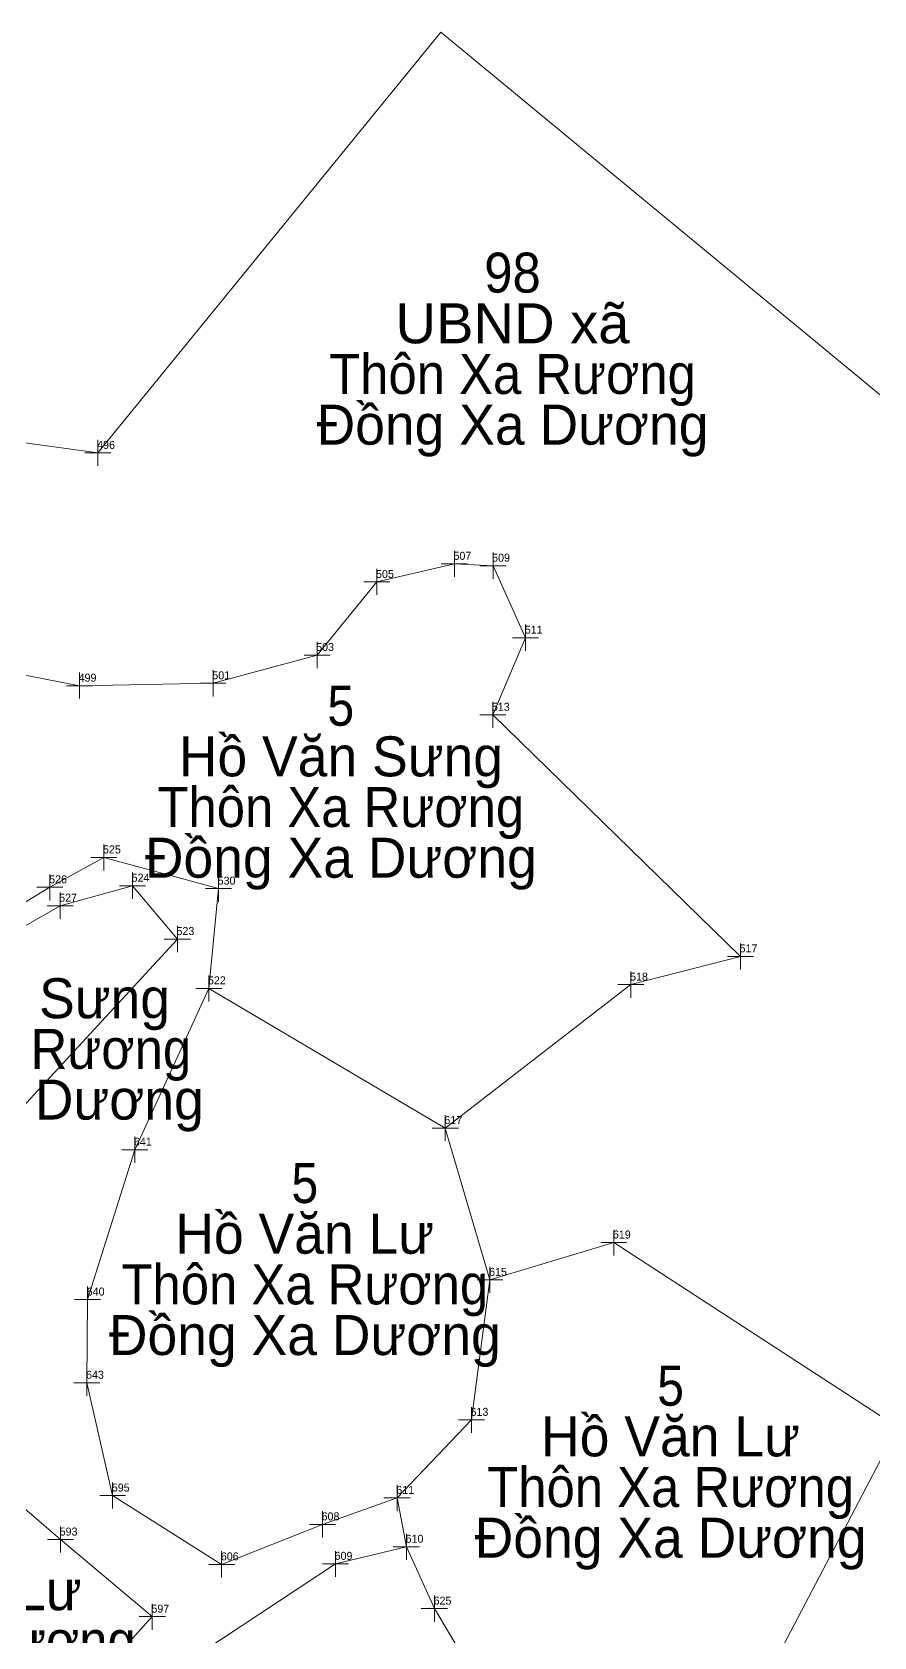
# Model space of a CAD drawing. Header units: metres. Extents: x 541800 to 543200, y 1841756 to 1843200.
# Drawn here: x 542727.5 to 542759, y 1842138.1 to 1842198.2 of the extents above; entities that cross this region are included whole.
import ezdxf
from ezdxf.enums import TextEntityAlignment as Align

# ---------------------------------------------------------------- set-up
doc = ezdxf.new("R2010")
doc.units = ezdxf.units.M
doc.header["$LTSCALE"] = 0.12
for name, color, linetype, lineweight in [('10', 7, 'Continuous', 13), ('11', 7, 'Continuous', 13), ('30', 7, 'Continuous', 13)]:
    doc.layers.add(name, color=color, linetype=linetype, lineweight=lineweight)
doc.layers.add('12', color=7, linetype='Continuous')
doc.layers.add('15', color=7, linetype='Continuous')

msp = doc.modelspace()

# ---------------------------------------------------------------- linework, layer by layer
at = {"layer": '10'}
for p, q in [((542730.15, 1842167.28), (542728.13, 1842166.16)), ((542730.15, 1842167.28), (542734.45, 1842166.11)), ((542734.09, 1842162.37), (542734.45, 1842166.11)), ((542726.19, 1842156.94), (542732.91, 1842164.22)), ((542734.09, 1842162.37), (542742.96, 1842157.13)), ((542741.5, 1842141.43), (542741.15, 1842143.26))]:
    msp.add_line(p, q, dxfattribs=at)
for points in [[(542740.39, 1842177.61), (542743.3, 1842178.29), (542744.75, 1842178.22), (542745.97, 1842175.52), (542744.74, 1842172.63), (542754.03, 1842163.57), (542749.92, 1842162.51), (542742.96, 1842157.13)], [(542723.61, 1842174.82), (542729.24, 1842173.72), (542734.25, 1842173.81), (542738.15, 1842174.87), (542740.39, 1842177.61)], [(542723.59, 1842162.91), (542726.07, 1842164.08), (542728.51, 1842165.47), (542731.23, 1842166.22), (542732.91, 1842164.22)], [(542723.62, 1842164.01), (542725.62, 1842164.65), (542728.13, 1842166.16)], [(542734.09, 1842162.37), (542731.31, 1842156.32), (542729.54, 1842150.7), (542729.52, 1842147.58), (542730.48, 1842143.35), (542734.57, 1842140.77), (542738.35, 1842142.27), (542741.15, 1842143.26)], [(542741.15, 1842143.26), (542743.94, 1842146.19), (542744.63, 1842151.44), (542742.96, 1842157.13)], [(542744.63, 1842151.44), (542749.28, 1842152.84), (542759.93, 1842145.92), (542751.9, 1842130.61)], [(542719.99, 1842131.19), (542723.29, 1842127.39), (542727.94, 1842134.4), (542730.22, 1842136.86), (542731.97, 1842138.81), (542728.53, 1842141.7), (542724.28, 1842145.35)], [(542729.85, 1842132.66), (542732.12, 1842135.4), (542733.86, 1842137.5), (542738.84, 1842140.79), (542741.5, 1842141.43), (542742.55, 1842139.11), (542744.24, 1842136.27), (542749.57, 1842132.2), (542751.9, 1842130.61), (542752.65, 1842118.69)]]:
    msp.add_lwpolyline(points, dxfattribs=at)
at = {"layer": '11'}
for points in [[(542729.93, 1842182.94), (542729.93, 1842182.45), (542729.93, 1842181.96)], [(542729.93, 1842182.94), (542729.93, 1842182.45), (542729.93, 1842181.96)], [(542730.41, 1842182.45), (542729.93, 1842182.45), (542729.44, 1842182.45)], [(542730.41, 1842182.45), (542729.93, 1842182.45), (542729.44, 1842182.45)], [(542743.3, 1842178.78), (542743.3, 1842178.29), (542743.3, 1842177.8)], [(542743.3, 1842178.78), (542743.3, 1842178.29), (542743.3, 1842177.8)], [(542744.75, 1842178.71), (542744.75, 1842178.22), (542744.75, 1842177.73)], [(542744.75, 1842178.71), (542744.75, 1842178.22), (542744.75, 1842177.73)], [(542740.39, 1842178.1), (542740.39, 1842177.61), (542740.39, 1842177.13)], [(542740.39, 1842178.1), (542740.39, 1842177.61), (542740.39, 1842177.13)], [(542743.78, 1842178.29), (542743.3, 1842178.29), (542742.81, 1842178.29)], [(542743.78, 1842178.29), (542743.3, 1842178.29), (542742.81, 1842178.29)], [(542745.24, 1842178.22), (542744.75, 1842178.22), (542744.26, 1842178.22)], [(542745.24, 1842178.22), (542744.75, 1842178.22), (542744.26, 1842178.22)], [(542740.88, 1842177.61), (542740.39, 1842177.61), (542739.9, 1842177.61)], [(542740.88, 1842177.61), (542740.39, 1842177.61), (542739.9, 1842177.61)], [(542745.97, 1842176.01), (542745.97, 1842175.52), (542745.97, 1842175.03)], [(542745.97, 1842176.01), (542745.97, 1842175.52), (542745.97, 1842175.03)], [(542746.46, 1842175.52), (542745.97, 1842175.52), (542745.48, 1842175.52)], [(542746.46, 1842175.52), (542745.97, 1842175.52), (542745.48, 1842175.52)], [(542738.64, 1842174.87), (542738.15, 1842174.87), (542737.66, 1842174.87)], [(542738.64, 1842174.87), (542738.15, 1842174.87), (542737.66, 1842174.87)], [(542738.15, 1842175.36), (542738.15, 1842174.87), (542738.15, 1842174.38)], [(542738.15, 1842175.36), (542738.15, 1842174.87), (542738.15, 1842174.38)], [(542729.24, 1842174.21), (542729.24, 1842173.72), (542729.24, 1842173.24)], [(542729.24, 1842174.21), (542729.24, 1842173.72), (542729.24, 1842173.24)], [(542734.25, 1842174.3), (542734.25, 1842173.81), (542734.25, 1842173.32)], [(542734.25, 1842174.3), (542734.25, 1842173.81), (542734.25, 1842173.32)], [(542729.73, 1842173.72), (542729.24, 1842173.72), (542728.75, 1842173.72)], [(542729.73, 1842173.72), (542729.24, 1842173.72), (542728.75, 1842173.72)], [(542734.73, 1842173.81), (542734.25, 1842173.81), (542733.76, 1842173.81)], [(542734.73, 1842173.81), (542734.25, 1842173.81), (542733.76, 1842173.81)], [(542744.74, 1842173.11), (542744.74, 1842172.63), (542744.74, 1842172.14)], [(542744.74, 1842173.11), (542744.74, 1842172.63), (542744.74, 1842172.14)], [(542745.23, 1842172.63), (542744.74, 1842172.63), (542744.25, 1842172.63)], [(542745.23, 1842172.63), (542744.74, 1842172.63), (542744.25, 1842172.63)], [(542730.15, 1842167.77), (542730.15, 1842167.28), (542730.15, 1842166.79)], [(542730.15, 1842167.77), (542730.15, 1842167.28), (542730.15, 1842166.79)], [(542730.64, 1842167.28), (542730.15, 1842167.28), (542729.66, 1842167.28)], [(542730.64, 1842167.28), (542730.15, 1842167.28), (542729.66, 1842167.28)], [(542728.13, 1842166.64), (542728.13, 1842166.16), (542728.13, 1842165.67)], [(542728.13, 1842166.64), (542728.13, 1842166.16), (542728.13, 1842165.67)], [(542731.23, 1842166.71), (542731.23, 1842166.22), (542731.23, 1842165.73)], [(542731.23, 1842166.71), (542731.23, 1842166.22), (542731.23, 1842165.73)], [(542734.45, 1842166.6), (542734.45, 1842166.11), (542734.45, 1842165.62)], [(542734.45, 1842166.6), (542734.45, 1842166.11), (542734.45, 1842165.62)], [(542728.61, 1842166.16), (542728.13, 1842166.16), (542727.64, 1842166.16)], [(542728.61, 1842166.16), (542728.13, 1842166.16), (542727.64, 1842166.16)], [(542728.51, 1842165.96), (542728.51, 1842165.47), (542728.51, 1842164.98)], [(542728.51, 1842165.96), (542728.51, 1842165.47), (542728.51, 1842164.98)], [(542731.72, 1842166.22), (542731.23, 1842166.22), (542730.74, 1842166.22)], [(542731.72, 1842166.22), (542731.23, 1842166.22), (542730.74, 1842166.22)], [(542734.94, 1842166.11), (542734.45, 1842166.11), (542733.96, 1842166.11)], [(542734.94, 1842166.11), (542734.45, 1842166.11), (542733.96, 1842166.11)], [(542729, 1842165.47), (542728.51, 1842165.47), (542728.03, 1842165.47)], [(542729, 1842165.47), (542728.51, 1842165.47), (542728.03, 1842165.47)], [(542732.91, 1842164.71), (542732.91, 1842164.22), (542732.91, 1842163.73)], [(542732.91, 1842164.71), (542732.91, 1842164.22), (542732.91, 1842163.73)], [(542733.4, 1842164.22), (542732.91, 1842164.22), (542732.42, 1842164.22)], [(542733.4, 1842164.22), (542732.91, 1842164.22), (542732.42, 1842164.22)], [(542754.03, 1842164.05), (542754.03, 1842163.57), (542754.03, 1842163.08)], [(542754.03, 1842164.05), (542754.03, 1842163.57), (542754.03, 1842163.08)], [(542754.52, 1842163.57), (542754.03, 1842163.57), (542753.54, 1842163.57)], [(542754.52, 1842163.57), (542754.03, 1842163.57), (542753.54, 1842163.57)], [(542734.09, 1842162.85), (542734.09, 1842162.37), (542734.09, 1842161.88)], [(542734.09, 1842162.85), (542734.09, 1842162.37), (542734.09, 1842161.88)], [(542749.92, 1842163), (542749.92, 1842162.51), (542749.92, 1842162.02)], [(542749.92, 1842163), (542749.92, 1842162.51), (542749.92, 1842162.02)], [(542734.58, 1842162.37), (542734.09, 1842162.37), (542733.6, 1842162.37)], [(542734.58, 1842162.37), (542734.09, 1842162.37), (542733.6, 1842162.37)], [(542750.41, 1842162.51), (542749.92, 1842162.51), (542749.43, 1842162.51)], [(542750.41, 1842162.51), (542749.92, 1842162.51), (542749.43, 1842162.51)], [(542742.96, 1842157.62), (542742.96, 1842157.13), (542742.96, 1842156.65)], [(542742.96, 1842157.62), (542742.96, 1842157.13), (542742.96, 1842156.65)], [(542731.31, 1842156.81), (542731.31, 1842156.32), (542731.31, 1842155.83)], [(542731.31, 1842156.81), (542731.31, 1842156.32), (542731.31, 1842155.83)], [(542743.45, 1842157.13), (542742.96, 1842157.13), (542742.47, 1842157.13)], [(542743.45, 1842157.13), (542742.96, 1842157.13), (542742.47, 1842157.13)], [(542731.8, 1842156.32), (542731.31, 1842156.32), (542730.83, 1842156.32)], [(542731.8, 1842156.32), (542731.31, 1842156.32), (542730.83, 1842156.32)], [(542749.28, 1842153.32), (542749.28, 1842152.84), (542749.28, 1842152.35)], [(542749.28, 1842153.32), (542749.28, 1842152.84), (542749.28, 1842152.35)], [(542749.76, 1842152.84), (542749.28, 1842152.84), (542748.79, 1842152.84)], [(542749.76, 1842152.84), (542749.28, 1842152.84), (542748.79, 1842152.84)], [(542744.63, 1842151.93), (542744.63, 1842151.44), (542744.63, 1842150.95)], [(542744.63, 1842151.93), (542744.63, 1842151.44), (542744.63, 1842150.95)], [(542745.12, 1842151.44), (542744.63, 1842151.44), (542744.15, 1842151.44)], [(542745.12, 1842151.44), (542744.63, 1842151.44), (542744.15, 1842151.44)], [(542729.54, 1842151.19), (542729.54, 1842150.7), (542729.54, 1842150.21)], [(542729.54, 1842151.19), (542729.54, 1842150.7), (542729.54, 1842150.21)], [(542730.03, 1842150.7), (542729.54, 1842150.7), (542729.05, 1842150.7)], [(542730.03, 1842150.7), (542729.54, 1842150.7), (542729.05, 1842150.7)], [(542729.52, 1842148.07), (542729.52, 1842147.58), (542729.52, 1842147.09)], [(542729.52, 1842148.07), (542729.52, 1842147.58), (542729.52, 1842147.09)], [(542730, 1842147.58), (542729.52, 1842147.58), (542729.03, 1842147.58)], [(542730, 1842147.58), (542729.52, 1842147.58), (542729.03, 1842147.58)], [(542743.94, 1842146.67), (542743.94, 1842146.19), (542743.94, 1842145.7)], [(542743.94, 1842146.67), (542743.94, 1842146.19), (542743.94, 1842145.7)], [(542744.43, 1842146.19), (542743.94, 1842146.19), (542743.45, 1842146.19)], [(542744.43, 1842146.19), (542743.94, 1842146.19), (542743.45, 1842146.19)], [(542730.48, 1842143.84), (542730.48, 1842143.35), (542730.48, 1842142.86)], [(542730.48, 1842143.84), (542730.48, 1842143.35), (542730.48, 1842142.86)], [(542741.15, 1842143.75), (542741.15, 1842143.26), (542741.15, 1842142.77)], [(542741.15, 1842143.75), (542741.15, 1842143.26), (542741.15, 1842142.77)], [(542730.97, 1842143.35), (542730.48, 1842143.35), (542730, 1842143.35)], [(542730.97, 1842143.35), (542730.48, 1842143.35), (542730, 1842143.35)], [(542741.64, 1842143.26), (542741.15, 1842143.26), (542740.66, 1842143.26)], [(542741.64, 1842143.26), (542741.15, 1842143.26), (542740.66, 1842143.26)], [(542738.35, 1842142.76), (542738.35, 1842142.27), (542738.35, 1842141.78)], [(542738.35, 1842142.76), (542738.35, 1842142.27), (542738.35, 1842141.78)], [(542729.02, 1842141.7), (542728.53, 1842141.7), (542728.04, 1842141.7)], [(542729.02, 1842141.7), (542728.53, 1842141.7), (542728.04, 1842141.7)], [(542728.53, 1842142.19), (542728.53, 1842141.7), (542728.53, 1842141.21)], [(542728.53, 1842142.19), (542728.53, 1842141.7), (542728.53, 1842141.21)], [(542738.84, 1842142.27), (542738.35, 1842142.27), (542737.86, 1842142.27)], [(542738.84, 1842142.27), (542738.35, 1842142.27), (542737.86, 1842142.27)], [(542741.5, 1842141.92), (542741.5, 1842141.43), (542741.5, 1842140.94)], [(542741.5, 1842141.92), (542741.5, 1842141.43), (542741.5, 1842140.94)], [(542734.57, 1842141.26), (542734.57, 1842140.77), (542734.57, 1842140.28)], [(542734.57, 1842141.26), (542734.57, 1842140.77), (542734.57, 1842140.28)], [(542738.84, 1842141.27), (542738.84, 1842140.79), (542738.84, 1842140.3)], [(542738.84, 1842141.27), (542738.84, 1842140.79), (542738.84, 1842140.3)], [(542741.99, 1842141.43), (542741.5, 1842141.43), (542741.01, 1842141.43)], [(542741.99, 1842141.43), (542741.5, 1842141.43), (542741.01, 1842141.43)], [(542735.06, 1842140.77), (542734.57, 1842140.77), (542734.09, 1842140.77)], [(542735.06, 1842140.77), (542734.57, 1842140.77), (542734.09, 1842140.77)], [(542739.33, 1842140.79), (542738.84, 1842140.79), (542738.35, 1842140.79)], [(542739.33, 1842140.79), (542738.84, 1842140.79), (542738.35, 1842140.79)], [(542731.97, 1842139.29), (542731.97, 1842138.81), (542731.97, 1842138.32)], [(542731.97, 1842139.29), (542731.97, 1842138.81), (542731.97, 1842138.32)], [(542742.55, 1842139.6), (542742.55, 1842139.11), (542742.55, 1842138.62)], [(542742.55, 1842139.6), (542742.55, 1842139.11), (542742.55, 1842138.62)], [(542732.46, 1842138.81), (542731.97, 1842138.81), (542731.48, 1842138.81)], [(542732.46, 1842138.81), (542731.97, 1842138.81), (542731.48, 1842138.81)], [(542743.04, 1842139.11), (542742.55, 1842139.11), (542742.06, 1842139.11)], [(542743.04, 1842139.11), (542742.55, 1842139.11), (542742.06, 1842139.11)]]:
    msp.add_lwpolyline(points, dxfattribs=at)
at = {"layer": '30'}
for points in [[(542726.46, 1842182.93), (542729.93, 1842182.45), (542742.79, 1842198.23)], [(542742.79, 1842198.23), (542779.15, 1842168.21), (542786.39, 1842163.34)]]:
    msp.add_lwpolyline(points, dxfattribs=at)

# ---------------------------------------------------------------- texts
at = {"layer": '12'}
for s, p in [('496', (542730.235, 1842182.6)), ('507', (542743.6, 1842178.44)), ('509', (542745.05, 1842178.37)), ('505', (542740.695, 1842177.76)), ('511', (542746.275, 1842175.67)), ('503', (542738.45, 1842175.02)), ('501', (542734.555, 1842173.96)), ('499', (542729.54, 1842173.87)), ('513', (542745.04, 1842172.78)), ('525', (542730.455, 1842167.43)), ('526', (542728.435, 1842166.31)), ('524', (542731.53, 1842166.37)), ('530', (542734.755, 1842166.26)), ('527', (542728.81, 1842165.62)), ('523', (542733.21, 1842164.37)), ('517', (542754.33, 1842163.72)), ('522', (542734.39, 1842162.52)), ('518', (542750.225, 1842162.66)), ('617', (542743.26, 1842157.28)), ('641', (542731.615, 1842156.47)), ('619', (542749.58, 1842152.99)), ('615', (542744.935, 1842151.59)), ('640', (542729.845, 1842150.85)), ('643', (542729.82, 1842147.73)), ('613', (542744.24, 1842146.34)), ('595', (542730.785, 1842143.5)), ('611', (542741.455, 1842143.41)), ('608', (542738.655, 1842142.42)), ('593', (542728.83, 1842141.85)), ('610', (542741.805, 1842141.58)), ('606', (542734.875, 1842140.92)), ('609', (542739.14, 1842140.94)), ('625', (542742.855, 1842139.26)), ('597', (542732.27, 1842138.96))]:
    msp.add_text(s, height=0.3, dxfattribs=at).set_placement(p, align=Align.CENTER)
at = {"layer": '15'}
for s, width, p in [('98', 0.95, (542745.48, 1842188.46)), ('UBND xã', 1.05, (542745.48, 1842186.56)), ('Thôn Xa Rương', 0.95, (542745.48, 1842184.66)), ('5', 0.9, (542739.04, 1842172.22)), ('Thôn Xa Rương', 0.95, (542739.04, 1842168.42)), ('Thôn Xa Rương', 0.95, (542726.55, 1842159.35)), ('5', 0.9, (542737.69, 1842154.32)), ('Thôn Xa Rương', 0.95, (542737.69, 1842150.52)), ('5', 0.9, (542751.41, 1842146.72)), ('Thôn Xa Rương', 0.95, (542751.41, 1842142.92)), ('Thôn Xa Rương', 0.95, (542724.47, 1842137.15))]:
    msp.add_text(s, height=1.5, dxfattribs=dict(at, width=width)).set_placement(p, align=Align.CENTER)
for s, p in [('Đồng Xa Dương', (542745.48, 1842182.76)), ('Hồ Văn Sưng', (542739.045, 1842170.32)), ('Đồng Xa Dương', (542739.04, 1842166.52)), ('Hồ Văn Sưng', (542726.555, 1842161.25)), ('Đồng Xa Dương', (542726.55, 1842157.45)), ('Hồ Văn Lư', (542737.685, 1842152.42)), ('Đồng Xa Dương', (542737.69, 1842148.62)), ('Hồ Văn Lư', (542751.405, 1842144.82)), ('Đồng Xa Dương', (542751.41, 1842141.02)), ('Hồ Văn Lư', (542724.465, 1842139.05))]:
    msp.add_text(s, height=1.5, dxfattribs=at).set_placement(p, align=Align.CENTER)

doc.saveas('drawing.dxf')
